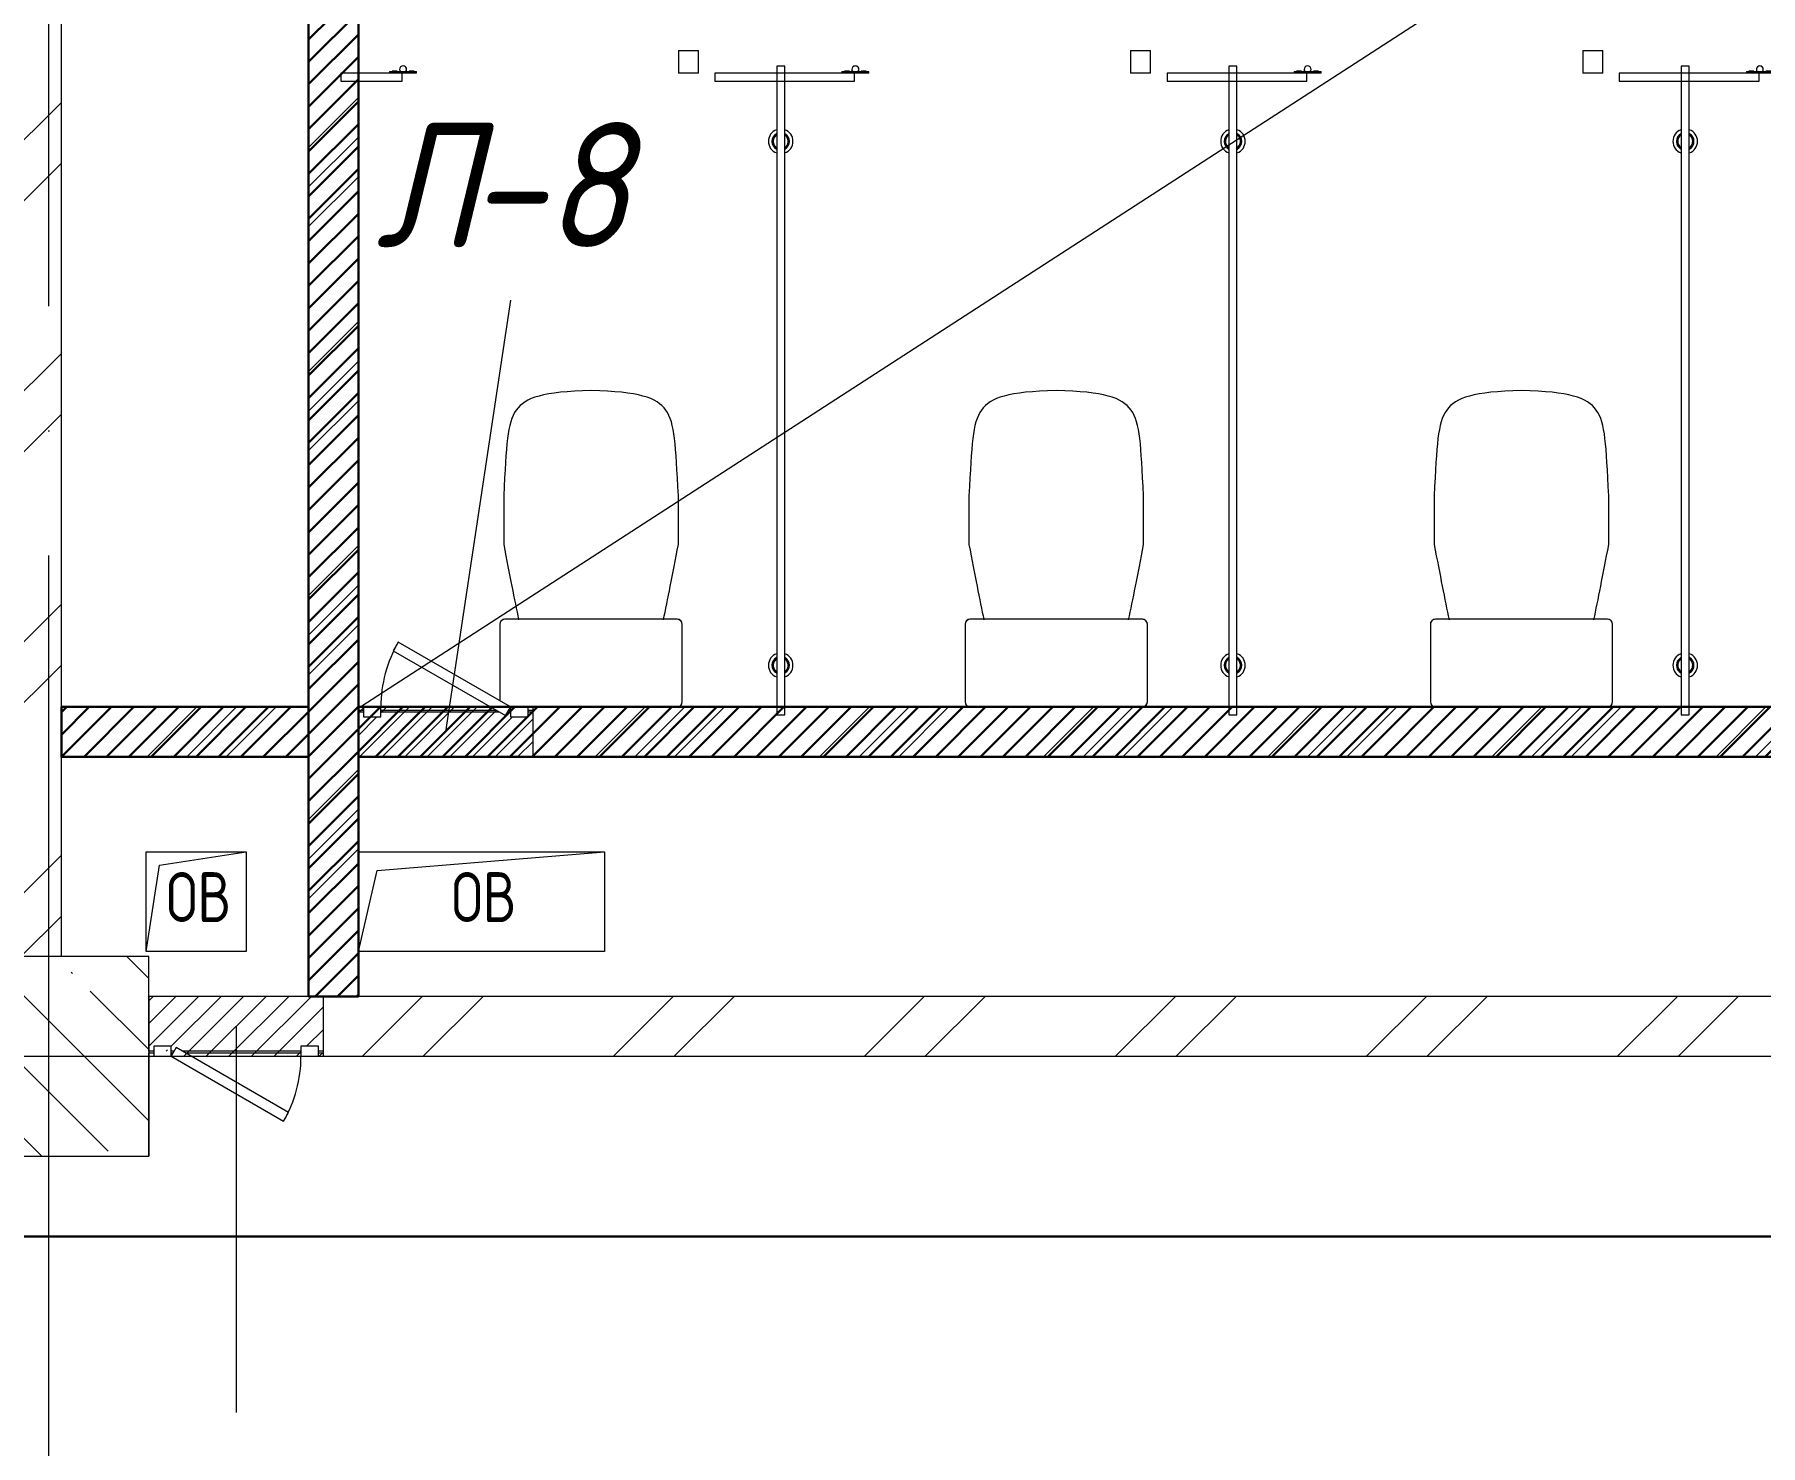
# Model space of a CAD drawing. Header units: millimetres. Extents: x -592259 to 288321, y -552984 to 293768.
# Drawn here: x 51333 to 54791, y -205346 to -202519 of the extents above; entities that cross this region are included whole.
import ezdxf

# ---------------------------------------------------------------- set-up
doc = ezdxf.new("R2010")
doc.units = ezdxf.units.MM
doc.linetypes.add('ADSK_Линия сетки', pattern=[2500, 2000, -250, 0, -250])
for name, color, linetype, lineweight in [('0.3) ПГП 5 вып', 4, 'Continuous', 30), ('2)Фархверки', 40, 'Continuous', 30), ('4) Штукатурка', 6, 'Continuous', 30), ('4.6) Швы', 6, 'Continuous', 30), ('A-DETL-____-OTLN', 250, 'Continuous', 5), ('A-DETL-GENF-OTLN', 250, 'Continuous', 5), ('A-DOOR-____-IDEN', 250, 'Continuous', 9), ('A-DOOR-____-MCUT', 250, 'Continuous', 5), ('A-DOOR-____-OTLN', 250, 'Continuous', 5), ('A-FLOR-____-OTLN', 250, 'Continuous', 9), ('A-GENM-____-MCUT', 250, 'Continuous', 25), ('A-GENM-____-OTLN', 250, 'Continuous', 9), ('A-GLAZ-____-OTLN', 250, 'Continuous', 5), ('A-WALL-____-MCUT', 250, 'Continuous', 13), ('A-WALL-____-PATT', 250, 'Continuous', 13), ('P-SANR-FIXT-OTLN', 250, 'Continuous', 9), ('S-COLS-____-MCUT', 250, 'Continuous', 25), ('S-COLS-____-OTLN', 250, 'Continuous', 9), ('S-GRID-____-OTLN', 250, 'Continuous', 9)]:
    doc.layers.add(name, color=color, linetype=linetype, lineweight=lineweight)
doc.styles.add('ISOCPEUR', font='isocpeur.ttf', dxfattribs={"width": 0.8, "height": 100})
doc.styles.add('ISOCPEUR_I', font='isocpeui.ttf', dxfattribs={"width": 0.9, "height": 12.5})
pattern_1 = [(45, (-3188.22, -259241.4), (-251.4472, 251.4472), []), (45, (-3188.22, -258860.4), (-251.4472, 251.4472), [])]
pattern_2 = [(45, (-3188.22, -259241.4), (-224.5064, 224.5064), []), (45, (-3108.85, -259241.4), (0, 449.0128), []), (45, (-3267.6, -259241.4), (0, 449.0128), [])]
pattern_3 = [(45, (125, 0), (-22.6274, 22.6274), [])]

# ---------------------------------------------------------------- blocks, each defined once
blk = doc.blocks.new('SND_Унитаз_Santek_HEO - Santek HEO_ 365х635х785_ выпуск-прямой_ PN4_5_ Х-резьба НР DN15_ К-гл_кон_ П DN100-25961145-АР1_Маркировочный план 3 этажа')
at = {"layer": 'P-SANR-FIXT-OTLN', "lineweight": 5}
for p, q in [((-175, 423.4), (-175, 325.6)), ((175, 325.6), (175, 423.4)), ((172.5, 175.8), (-172.5, 175.8)), ((-182.5, 165.8), (-182.5, 10)), ((182.5, 10), (182.5, 165.8))]:
    blk.add_line(p, q, dxfattribs=at)
for centre, start, end in [((-172.5, 165.8), 90, 180), ((-172.5, 165.8), 105, 180), ((172.5, 165.8), 0, 90), ((172.5, 165.8), 0, 75), ((-172.5, 10), 180, 270), ((-172.5, 10), 180, 270), ((172.5, 10), 270, 0), ((172.5, 10), 285, 0)]:
    blk.add_arc(centre, 10, start, end, dxfattribs=at)
for points, knots in [([(0, 634.5), (-96, 631.3), (-168.1, 609.5), (-169.2, 526.5), (-175, 423.4)], [-0.5440111, -0.5440111, -0.5440111, -0.5440111, -0.2757876, 0, 0, 0, 0]), ([(175, 423.4), (169.2, 526.5), (168.1, 609.5), (96, 631.3), (0, 634.5)], [-0.5440111, -0.5440111, -0.5440111, -0.5440111, -0.2682234, 0, 0, 0, 0])]:
    blk.add_open_spline(points, degree=3, knots=knots, dxfattribs=at)
for points in [[(-175, 325.6), (-163, 263.9), (-153.6, 214.5), (-145, 174.9)], [(145, 174.9), (153.6, 214.5), (163, 263.9), (175, 325.6)]]:
    blk.add_open_spline(points, degree=3, dxfattribs=at)
blk = doc.blocks.new('SND_Унитаз_Santek_HEO - Santek HEO_ 365х635х785_ выпуск-прямой_ PN4_5_ Х-резьба НР DN15_ К-гл_кон_ П DN100-V2-АР1_Маркировочный план 3 этажа')
at = {"layer": 'P-SANR-FIXT-OTLN', "lineweight": 5}
for p, q in [((-175, 423.4), (-175, 325.6)), ((175, 325.6), (175, 423.4)), ((172.5, 175.8), (-172.5, 175.8)), ((-182.5, 165.8), (-182.5, 12.4)), ((182.5, 10), (182.5, 165.8))]:
    blk.add_line(p, q, dxfattribs=at)
for centre, start, end in [((-172.5, 165.8), 90, 180), ((-172.5, 165.8), 105, 180), ((172.5, 165.8), 0, 90), ((172.5, 165.8), 0, 75), ((172.5, 10), 270, 0), ((172.5, 10), 285, 0)]:
    blk.add_arc(centre, 10, start, end, dxfattribs=at)
for points, knots in [([(0, 634.5), (-96, 631.3), (-168.1, 609.5), (-169.2, 526.5), (-175, 423.4)], [-0.5440111, -0.5440111, -0.5440111, -0.5440111, -0.2757876, 0, 0, 0, 0]), ([(175, 423.4), (169.2, 526.5), (168.1, 609.5), (96, 631.3), (0, 634.5)], [-0.5440111, -0.5440111, -0.5440111, -0.5440111, -0.2682234, 0, 0, 0, 0])]:
    blk.add_open_spline(points, degree=3, knots=knots, dxfattribs=at)
for points in [[(-175, 325.6), (-163, 263.9), (-153.6, 214.5), (-145, 174.9)], [(145, 174.9), (153.6, 214.5), (163, 263.9), (175, 325.6)]]:
    blk.add_open_spline(points, degree=3, dxfattribs=at)
blk = doc.blocks.new('_Wn_-As_OpeningMEP_floor__Rectangular - _Wn_-As_OpeningMEP_floor__Rectangular-33952633-АР1_Маркировочный план 3 этажа')
at = {"layer": 'A-DETL-GENF-OTLN', "lineweight": 5}
for p, q in [((-208.8, 112.4), (246.4, 150)), ((-246.3, -49.8), (-208.8, 112.4))]:
    blk.add_line(p, q, dxfattribs=at)
blk = doc.blocks.new('BSC_Колонна _Прямоугольная - 400x400-V66-АР1_Маркировочный план 3 этажа')
at = {"layer": 'S-COLS-____-OTLN', "lineweight": 5}
h = blk.add_hatch(dxfattribs=at)
h.set_pattern_fill('FP_40', color=256, style=0, pattern_type=2)
h.set_pattern_definition([(135, (-54549.98, -54675), (-142.5619, -142.5619), []), (135, (-54407.42, -54675), (-142.5619, -142.5619), [252.016, -50.403, 3.353, -47.05])])
h.paths.add_polyline_path([(200, -200), (200, 200), (-200, 200), (-199.9, -200), (195.1, -200)])
at = {"layer": 'S-COLS-____-MCUT', "lineweight": 5}
for p, q in [((200, 200), (-200, 200)), ((-200, 200), (-200, -200)), ((200, 120), (200, 200)), ((200, 10), (200, 120)), ((200, 0), (200, 7)), ((200, -200), (200, 0)), ((-200, -200), (200, -200))]:
    blk.add_line(p, q, dxfattribs=at)
blk = doc.blocks.new('_Wn_-As_OpeningMEP_floor__Rectangular - _Wn_-As_OpeningMEP_floor__Rectangular-32466840-АР1_Маркировочный план 3 этажа')
at = {"layer": 'A-DETL-GENF-OTLN', "lineweight": 5}
for p, q in [((-73.2, 123.2), (100, 150)), ((-100, -50), (-73.2, 123.2))]:
    blk.add_line(p, q, dxfattribs=at)
blk = doc.blocks.new('АР_Люк - ЛРС_ВК_350х400_наружный_NCS S 1000-N-42749090-АР1_Маркировочный план 3 этажа')
at = {"layer": 'A-DOOR-____-OTLN'}
h = blk.add_hatch(dxfattribs=at)
h.set_pattern_fill('FP_54', color=256, style=0, pattern_type=2)
h.set_pattern_definition(pattern_3)
h.paths.add_polyline_path([(-5, 50), (-5, 30), (-40, 30), (-40, 50), (-50, 50), (-50, -50), (300, -50), (300, 50), (290, 50), (290, 47.1), (275.5, 43), (290, 43), (290, 30), (255, 30), (255, 37.1), (265, 40), (255, 41), (255, 50), (250, 50), (249.2, 40), (245, 32.7), (215, 50), (19.8, 50)])
at = {"layer": 'A-DETL-GENF-OTLN', "lineweight": 5}
for p, q in [((300, 50), (-50, 50)), ((-50, 50), (-50, -50)), ((300, -50), (300, 50)), ((-50, -50), (300, -50))]:
    blk.add_line(p, q, dxfattribs=at)
at = {"layer": 'A-DOOR-____-MCUT', "lineweight": 5}
for p, q in [((29.8, 180), (19.8, 162.7)), ((255, 50), (29.8, 180)), ((19.8, 162.7), (245, 32.7)), ((-5, 50), (-40, 50)), ((-40, 50), (-40, 30)), ((-5, 30), (-5, 50)), ((245, 32.7), (255, 50)), ((290, 50), (255, 50)), ((255, 50), (255, 30)), ((290, 30), (290, 50)), ((-40, 30), (-5, 30)), ((255, 30), (290, 30))]:
    blk.add_line(p, q, dxfattribs=at)
blk.add_arc((255, 50), 260, 150, 180, dxfattribs=at)
at = {"layer": 'A-DOOR-____-OTLN'}
blk.add_line((255, 50), (29.8, 180), dxfattribs=at)
blk = doc.blocks.new('ASML_АР_Отделка Люка - ВО Отделка люков_Грунтовка 0_Шпатлевка 0_Окраска 0_0-42723977-АР1_Маркировочный план 3 этажа')
at = {"layer": 'A-GENM-____-MCUT', "lineweight": 5}
for p, q in [((-165, 3), (-175, 3)), ((-175, 3), (-175, 0)), ((102.1, 3), (-130, 3)), ((130, 3), (126, 3)), ((175, 3), (165, 3)), ((175, 0), (175, 3)), ((-175, 0), (-165, 0)), ((-130, 0), (107.3, 0)), ((124.2, 0), (130, 0)), ((165, 0), (175, 0))]:
    blk.add_line(p, q, dxfattribs=at)
blk = doc.blocks.new('АР_Люк - ЛРС_ВК_350х400_наружный_NCS S 1000-N-42749752-АР1_Маркировочный план 3 этажа')
at = {"layer": 'A-DOOR-____-OTLN'}
h = blk.add_hatch(dxfattribs=at)
h.set_pattern_fill('FP_54', color=256, style=0, pattern_type=2)
h.set_pattern_definition(pattern_3)
h.paths.add_polyline_path([(19.8, 60), (-5, 60), (-5, 40), (-40, 40), (-40, 60), (-50, 60), (-50, -60), (300, -60), (300, 60), (290, 60), (290, 56.6), (279.6, 53), (290, 53), (290, 40), (255, 40), (255, 44.6), (270.8, 50), (255, 50), (255, 60), (245, 42.7), (230.8, 50.9), (236.5, 60), (24.1, 60)])
at = {"layer": 'A-DETL-GENF-OTLN', "lineweight": 5}
for p, q in [((300, 60), (-50, 60)), ((-50, 60), (-50, -60)), ((300, -60), (300, 60)), ((-50, -60), (300, -60))]:
    blk.add_line(p, q, dxfattribs=at)
at = {"layer": 'A-DOOR-____-MCUT', "lineweight": 5}
for p, q in [((29.8, 190), (19.8, 172.7)), ((255, 60), (29.8, 190)), ((19.8, 172.7), (245, 42.7)), ((-5, 60), (-40, 60)), ((-40, 60), (-40, 40)), ((-40, 40), (-5, 40)), ((-5, 40), (-5, 60)), ((245, 42.7), (255, 60)), ((290, 60), (255, 60)), ((255, 60), (255, 40)), ((255, 40), (290, 40)), ((290, 40), (290, 60))]:
    blk.add_line(p, q, dxfattribs=at)
blk.add_arc((255, 60), 260, 150, 180, dxfattribs=at)
at = {"layer": 'A-DOOR-____-OTLN'}
blk.add_line((255, 60), (29.8, 190), dxfattribs=at)
blk = doc.blocks.new('131_Сантехническая перегородка - двери на все кабинки - СД-1-43140751-АР1_Маркировочный план 3 этажа')
at = {"layer": 'A-GENM-____-MCUT', "lineweight": 5}
for p, q in [((96, -21.6), (-27, -21.6)), ((-27, -21.6), (-27, -37.6)), ((96, -37.6), (96, -21.6)), ((1002, -21.6), (722, -21.6)), ((722, -21.6), (722, -37.6)), ((1002, -37.6), (1002, -21.6)), ((1908, -21.6), (1628, -21.6)), ((1628, -21.6), (1628, -37.6)), ((1908, -37.6), (1908, -21.6)), ((2814, -21.6), (2534, -21.6)), ((2534, -21.6), (2534, -37.6)), ((2814, -37.6), (2814, -21.6)), ((3720, -21.6), (3440, -21.6)), ((3440, -21.6), (3440, -37.6)), ((3720, -37.6), (3720, -21.6)), ((4497, -21.6), (4346, -21.6)), ((4346, -21.6), (4346, -37.6)), ((4497, -37.6), (4497, -21.6)), ((-27, -37.6), (96, -37.6)), ((722, -37.6), (1002, -37.6)), ((1628, -37.6), (1908, -37.6)), ((2534, -37.6), (2814, -37.6)), ((3440, -37.6), (3720, -37.6)), ((4346, -37.6), (4497, -37.6))]:
    blk.add_line(p, q, dxfattribs=at)
at = {"layer": 'A-GENM-____-OTLN', "lineweight": 5}
for p, q in [((649, 23.4), (649, -21.6)), ((649, 23.4), (689, 23.4)), ((689, -21.6), (689, 23.4)), ((1555, 23.4), (1555, -21.6)), ((1555, 23.4), (1595, 23.4)), ((1595, -21.6), (1595, 23.4)), ((2461, 23.4), (2461, -21.6)), ((2461, 23.4), (2501, 23.4)), ((2501, -21.6), (2501, 23.4)), ((3367, 23.4), (3367, -21.6)), ((3367, 23.4), (3407, 23.4)), ((3407, -21.6), (3407, 23.4)), ((4273, 23.4), (4273, -21.6)), ((4273, 23.4), (4313, 23.4)), ((4313, -21.6), (4313, 23.4)), ((70.5, -18.5), (124.5, -18.5)), ((70.5, -18.5), (70.5, -21.6)), ((75.5, -17.8), (75.5, -18.5)), ((75.5, -17.8), (75.5, -18.5)), ((85.5, -17.8), (75.5, -17.8)), ((75.5, -17.8), (85.5, -17.8)), ((85.5, -17.8), (75.5, -17.8)), ((75.5, -17.8), (85.5, -17.8)), ((85.5, -18.5), (85.5, -17.8)), ((85.5, -18.5), (85.5, -17.8)), ((124.5, -21.6), (96, -21.6)), ((109.5, -17.8), (109.5, -18.5)), ((109.5, -17.8), (109.5, -18.5)), ((119.5, -17.8), (109.5, -17.8)), ((109.5, -17.8), (119.5, -17.8)), ((119.5, -17.8), (109.5, -17.8)), ((109.5, -17.8), (119.5, -17.8)), ((119.5, -18.5), (119.5, -17.8)), ((119.5, -18.5), (119.5, -17.8)), ((124.5, -21.6), (124.5, -18.5)), ((689, -21.6), (649, -21.6)), ((976.5, -18.5), (1030.5, -18.5)), ((976.5, -18.5), (976.5, -21.6)), ((981.5, -17.8), (981.5, -18.5)), ((981.5, -17.8), (981.5, -18.5)), ((991.5, -17.8), (981.5, -17.8)), ((981.5, -17.8), (991.5, -17.8)), ((991.5, -17.8), (981.5, -17.8)), ((981.5, -17.8), (991.5, -17.8)), ((991.5, -18.5), (991.5, -17.8)), ((991.5, -18.5), (991.5, -17.8)), ((1030.5, -21.6), (1002, -21.6)), ((1015.5, -17.8), (1015.5, -18.5)), ((1015.5, -17.8), (1015.5, -18.5)), ((1025.5, -17.8), (1015.5, -17.8)), ((1015.5, -17.8), (1025.5, -17.8)), ((1025.5, -17.8), (1015.5, -17.8)), ((1015.5, -17.8), (1025.5, -17.8)), ((1025.5, -18.5), (1025.5, -17.8)), ((1025.5, -18.5), (1025.5, -17.8)), ((1030.5, -21.6), (1030.5, -18.5)), ((1595, -21.6), (1555, -21.6)), ((1882.5, -18.5), (1936.5, -18.5)), ((1882.5, -18.5), (1882.5, -21.6)), ((1887.5, -17.8), (1887.5, -18.5)), ((1887.5, -17.8), (1887.5, -18.5)), ((1897.5, -17.8), (1887.5, -17.8)), ((1887.5, -17.8), (1897.5, -17.8)), ((1897.5, -17.8), (1887.5, -17.8)), ((1887.5, -17.8), (1897.5, -17.8)), ((1897.5, -18.5), (1897.5, -17.8)), ((1897.5, -18.5), (1897.5, -17.8)), ((1936.5, -21.6), (1908, -21.6)), ((1921.5, -17.8), (1921.5, -18.5)), ((1921.5, -17.8), (1921.5, -18.5)), ((1931.5, -17.8), (1921.5, -17.8)), ((1921.5, -17.8), (1931.5, -17.8)), ((1931.5, -17.8), (1921.5, -17.8)), ((1921.5, -17.8), (1931.5, -17.8)), ((1931.5, -18.5), (1931.5, -17.8)), ((1931.5, -18.5), (1931.5, -17.8)), ((1936.5, -21.6), (1936.5, -18.5)), ((2501, -21.6), (2461, -21.6)), ((2788.5, -18.5), (2842.5, -18.5)), ((2788.5, -18.5), (2788.5, -21.6)), ((2793.5, -17.8), (2793.5, -18.5)), ((2793.5, -17.8), (2793.5, -18.5)), ((2803.5, -17.8), (2793.5, -17.8)), ((2793.5, -17.8), (2803.5, -17.8)), ((2803.5, -17.8), (2793.5, -17.8)), ((2793.5, -17.8), (2803.5, -17.8)), ((2803.5, -18.5), (2803.5, -17.8)), ((2803.5, -18.5), (2803.5, -17.8)), ((2842.5, -21.6), (2814, -21.6)), ((2827.5, -17.8), (2827.5, -18.5)), ((2827.5, -17.8), (2827.5, -18.5)), ((2837.5, -17.8), (2827.5, -17.8)), ((2827.5, -17.8), (2837.5, -17.8)), ((2837.5, -17.8), (2827.5, -17.8)), ((2827.5, -17.8), (2837.5, -17.8)), ((2837.5, -18.5), (2837.5, -17.8)), ((2837.5, -18.5), (2837.5, -17.8)), ((2842.5, -21.6), (2842.5, -18.5)), ((3407, -21.6), (3367, -21.6)), ((3694.5, -18.5), (3748.5, -18.5)), ((3694.5, -18.5), (3694.5, -21.6)), ((3699.5, -17.8), (3699.5, -18.5)), ((3699.5, -17.8), (3699.5, -18.5)), ((3709.5, -17.8), (3699.5, -17.8)), ((3699.5, -17.8), (3709.5, -17.8)), ((3709.5, -17.8), (3699.5, -17.8)), ((3699.5, -17.8), (3709.5, -17.8)), ((3709.5, -18.5), (3709.5, -17.8)), ((3709.5, -18.5), (3709.5, -17.8)), ((3748.5, -21.6), (3720, -21.6)), ((3733.5, -17.8), (3733.5, -18.5)), ((3733.5, -17.8), (3733.5, -18.5)), ((3743.5, -17.8), (3733.5, -17.8)), ((3733.5, -17.8), (3743.5, -17.8)), ((3743.5, -17.8), (3733.5, -17.8)), ((3733.5, -17.8), (3743.5, -17.8)), ((3743.5, -18.5), (3743.5, -17.8)), ((3743.5, -18.5), (3743.5, -17.8)), ((3748.5, -21.6), (3748.5, -18.5)), ((4313, -21.6), (4273, -21.6))]:
    blk.add_line(p, q, dxfattribs=at)
for centre, start, end in [((97.5, -14.3), 90, 180), ((97.5, -14.3), 90, 180), ((97.5, -14.3), 360, 180), ((97.5, -14.3), 180, 210), ((97.5, -14.3), 180, 210), ((97.5, -14.3), 180, 360), ((97.5, -14.3), 360, 75), ((97.5, -14.3), 360, 75), ((97.5, -14.3), 330, 360), ((97.5, -14.3), 330, 360), ((1003.5, -14.3), 360, 180), ((1003.5, -14.3), 135, 180), ((1003.5, -14.3), 135, 180), ((1003.5, -14.3), 180, 210), ((1003.5, -14.3), 180, 210), ((1003.5, -14.3), 180, 360), ((1003.5, -14.3), 360, 120), ((1003.5, -14.3), 360, 120), ((1003.5, -14.3), 330, 360), ((1003.5, -14.3), 330, 360), ((1909.5, -14.3), 360, 180), ((1909.5, -14.3), 360, 180), ((1909.5, -14.3), 360, 180), ((1909.5, -14.3), 180, 210), ((1909.5, -14.3), 180, 210), ((1909.5, -14.3), 180, 360), ((1909.5, -14.3), 330, 360), ((1909.5, -14.3), 330, 360), ((2815.5, -14.3), 360, 180), ((2815.5, -14.3), 135, 180), ((2815.5, -14.3), 135, 180), ((2815.5, -14.3), 180, 210), ((2815.5, -14.3), 180, 210), ((2815.5, -14.3), 180, 360), ((2815.5, -14.3), 360, 120), ((2815.5, -14.3), 360, 120), ((2815.5, -14.3), 330, 360), ((2815.5, -14.3), 330, 360), ((3721.5, -14.3), 360, 180), ((3721.5, -14.3), 135, 180), ((3721.5, -14.3), 135, 180), ((3721.5, -14.3), 180, 210), ((3721.5, -14.3), 180, 210), ((3721.5, -14.3), 180, 360), ((3721.5, -14.3), 360, 120), ((3721.5, -14.3), 360, 120), ((3721.5, -14.3), 330, 360), ((3721.5, -14.3), 330, 360)]:
    blk.add_arc(centre, 7, start, end, dxfattribs=at)
blk = doc.blocks.new('131_Сантехническая перегородка - СП-1 3 1300-43197772-АР1_Маркировочный план 3 этажа')
at = {"layer": 'A-GENM-____-MCUT', "lineweight": 5}
for p, q in [((1300, 8), (0, 8)), ((0, 8), (0, -8)), ((1300, -8), (1300, 8)), ((0, -8), (1300, -8))]:
    blk.add_line(p, q, dxfattribs=at)
at = {"layer": 'A-GENM-____-OTLN', "lineweight": 5, "flags": 128}
for points in [[(163.3, 8), (162.9, 8.5), (162.6, 9), (162.2, 9.5), (161.8, 9.9), (161.4, 10.4), (161, 10.8), (160.5, 11.2), (160.1, 11.6), (159.6, 12), (159.1, 12.3), (158.6, 12.7), (158.1, 13), (157.6, 13.3), (157.1, 13.6), (156.5, 13.8), (156, 14), (155.4, 14.3), (154.8, 14.4), (154.2, 14.6), (153.6, 14.7), (153.1, 14.9), (152.5, 14.9), (151.9, 15), (151.3, 15.1), (150.7, 15.1), (150.1, 15.1), (149.4, 15), (148.8, 15), (148.2, 14.9), (147.7, 14.8), (147.1, 14.7), (146.5, 14.5), (145.9, 14.4), (145.3, 14.2), (144.8, 13.9), (144.2, 13.7), (143.7, 13.4), (143.1, 13.2), (142.6, 12.9), (142.1, 12.5), (141.6, 12.2), (141.1, 11.8), (140.7, 11.4), (140.2, 11), (139.8, 10.6), (139.4, 10.2), (139, 9.7), (138.6, 9.3), (138.2, 8.8), (137.9, 8.3), (137.7, 8)], [(1213.3, 8), (1212.9, 8.5), (1212.6, 9), (1212.2, 9.5), (1211.8, 9.9), (1211.4, 10.4), (1211, 10.8), (1210.5, 11.2), (1210.1, 11.6), (1209.6, 12), (1209.1, 12.3), (1208.6, 12.7), (1208.1, 13), (1207.6, 13.3), (1207.1, 13.6), (1206.5, 13.8), (1206, 14), (1205.4, 14.3), (1204.8, 14.4), (1204.2, 14.6), (1203.6, 14.7), (1203.1, 14.9), (1202.5, 14.9), (1201.9, 15), (1201.3, 15.1), (1200.7, 15.1), (1200.1, 15.1), (1199.4, 15), (1198.8, 15), (1198.2, 14.9), (1197.7, 14.8), (1197.1, 14.7), (1196.5, 14.5), (1195.9, 14.4), (1195.3, 14.2), (1194.8, 13.9), (1194.2, 13.7), (1193.7, 13.4), (1193.1, 13.2), (1192.6, 12.9), (1192.1, 12.5), (1191.6, 12.2), (1191.1, 11.8), (1190.7, 11.4), (1190.2, 11), (1189.8, 10.6), (1189.4, 10.2), (1189, 9.7), (1188.6, 9.3), (1188.2, 8.8), (1187.9, 8.3), (1187.7, 8)], [(137.7, -8), (138, -8.5), (138.4, -9), (138.8, -9.5), (139.1, -9.9), (139.6, -10.4), (140, -10.8), (140.4, -11.2), (140.9, -11.6), (141.3, -12), (141.8, -12.3), (142.3, -12.7), (142.8, -13), (143.4, -13.3), (143.9, -13.6), (144.5, -13.8), (145, -14), (145.6, -14.3), (146.2, -14.4), (146.7, -14.6), (147.3, -14.7), (147.9, -14.9), (148.5, -14.9), (149.1, -15), (149.7, -15.1), (150.3, -15.1), (150.9, -15.1), (151.5, -15), (152.1, -15), (152.7, -14.9), (153.3, -14.8), (153.9, -14.7), (154.5, -14.5), (155.1, -14.4), (155.6, -14.2), (156.2, -13.9), (156.7, -13.7), (157.3, -13.4), (157.8, -13.2), (158.3, -12.9), (158.9, -12.5), (159.3, -12.2), (159.8, -11.8), (160.3, -11.4), (160.7, -11), (161.2, -10.6), (161.6, -10.2), (162, -9.7), (162.4, -9.3), (162.7, -8.8), (163.1, -8.3), (163.3, -8)], [(1187.7, -8), (1188, -8.5), (1188.4, -9), (1188.8, -9.5), (1189.1, -9.9), (1189.6, -10.4), (1190, -10.8), (1190.4, -11.2), (1190.9, -11.6), (1191.3, -12), (1191.8, -12.3), (1192.3, -12.7), (1192.8, -13), (1193.4, -13.3), (1193.9, -13.6), (1194.5, -13.8), (1195, -14), (1195.6, -14.3), (1196.2, -14.4), (1196.7, -14.6), (1197.3, -14.7), (1197.9, -14.9), (1198.5, -14.9), (1199.1, -15), (1199.7, -15.1), (1200.3, -15.1), (1200.9, -15.1), (1201.5, -15), (1202.1, -15), (1202.7, -14.9), (1203.3, -14.8), (1203.9, -14.7), (1204.5, -14.5), (1205.1, -14.4), (1205.6, -14.2), (1206.2, -13.9), (1206.7, -13.7), (1207.3, -13.4), (1207.8, -13.2), (1208.3, -12.9), (1208.9, -12.5), (1209.3, -12.2), (1209.8, -11.8), (1210.3, -11.4), (1210.7, -11), (1211.2, -10.6), (1211.6, -10.2), (1212, -9.7), (1212.4, -9.3), (1212.7, -8.8), (1213.1, -8.3), (1213.3, -8)]]:
    blk.add_lwpolyline(points, dxfattribs=at)
at = {"layer": 'A-GENM-____-OTLN', "lineweight": 5}
for centre, radius, start, end in [((150.5, 0), 24.6, 19.9113, 160.0887), ((150.5, 0), 17.6, 28.9731, 151.0269), ((150.5, 0), 15.1, 78.8699, 146.2189), ((150.5, 0), 15.1, 33.7811, 53.124), ((1200.5, 0), 24.6, 19.9113, 160.0887), ((1200.5, 0), 17.6, 28.9731, 151.0269), ((1200.5, 0), 15.1, 78.8699, 146.2189), ((1200.5, 0), 15.1, 33.7811, 53.124), ((150.5, 0), 24.6, 199.9113, 340.0887), ((150.5, 0), 17.6, 208.9731, 331.0269), ((150.5, 0), 15.1, 213.7811, 233.124), ((150.5, 0), 15.1, 258.8699, 326.2189), ((1200.5, 0), 24.6, 199.9113, 340.0887), ((1200.5, 0), 17.6, 208.9731, 331.0269), ((1200.5, 0), 15.1, 213.7811, 233.124), ((1200.5, 0), 15.1, 258.8699, 326.2189)]:
    blk.add_arc(centre, radius, start, end, dxfattribs=at)

msp = doc.modelspace()

# ---------------------------------------------------------------- hatches: boundary and pattern name
at = {"layer": '0.3) ПГП 5 вып'}
h = msp.add_hatch(dxfattribs=at)
h.set_pattern_fill('ANSI31', color=256, scale=10)
h.paths.add_polyline_path([(51881.8542, -204446.3886), (51981.8542, -204446.3886), (51981.8542, -200866.3892), (51881.8542, -200866.3892)])
h = msp.add_hatch(dxfattribs=at)
h.set_pattern_fill('ANSI31', color=256, scale=10)
h.paths.add_polyline_path([(51881.8542, -203866.3886), (51386.7763, -203866.3886), (51386.7763, -203966.3886), (51881.8542, -203966.3886)])
h = msp.add_hatch(dxfattribs=at)
h.set_pattern_fill('ANSI31', color=256, scale=10)
h.paths.add_polyline_path([(51981.8542, -203966.3886), (56486.7768, -203966.3886), (56486.7768, -203866.3886), (51981.8542, -203866.3886)])
at = {"layer": 'A-WALL-____-PATT', "lineweight": 15, "true_color": 0x000000}
h = msp.add_hatch(dxfattribs=at)
h.set_pattern_fill('FP_9', color=18, style=0, pattern_type=2)
h.set_pattern_definition(pattern_2)
h.paths.add_polyline_path([(51920.0594, -204446.3886), (51981.8542, -204446.3886), (51981.7763, -203966.3886), (51881.8542, -203966.3886), (51881.8542, -204446.3886), (51911.7768, -204446.3886)])
h.paths.add_polyline_path([(51981.8153, -203866.3886), (51981.8542, -203866.3886), (51981.8542, -200866.3892), (51881.8542, -200866.5676), (51881.8542, -201986.5938), (51881.8542, -201986.5965), (51881.8542, -203866.3886), (51981.7763, -203866.3886)])
h = msp.add_hatch(dxfattribs=at)
h.set_pattern_fill('FP_2', color=18, style=0, pattern_type=2)
h.set_pattern_definition(pattern_1)
h.paths.add_polyline_path([(51386.7763, -204366.3886), (51386.7763, -201066.388), (51266.7763, -201066.388), (51266.7763, -204366.3886)])
h = msp.add_hatch(dxfattribs=at)
h.set_pattern_fill('FP_9', color=18, style=0, pattern_type=2)
h.set_pattern_definition(pattern_2)
h.paths.add_polyline_path([(51386.7763, -203966.3886), (51981.7763, -203966.3886), (51981.7763, -203866.3886), (51386.7763, -203866.3886), (51386.7763, -203885.4997)])
h.paths.add_polyline_path([(55225.8002, -203966.3886), (56386.7768, -203966.3886), (56386.7768, -203866.3886), (52331.7763, -203866.3886), (52331.7763, -203966.3886), (54937.4405, -203966.3886)])
h = msp.add_hatch(dxfattribs=at)
h.set_pattern_fill('FP_2', color=18, style=0, pattern_type=2)
h.set_pattern_definition(pattern_1)
h.paths.add_polyline_path([(52918.9229, -204566.3886), (55661.7544, -204566.3886), (55661.7544, -204446.3886), (51911.7768, -204446.3886), (51911.7768, -204566.3886), (52626.6497, -204566.3886)])

# ---------------------------------------------------------------- linework, layer by layer
at = {"layer": '0.3) ПГП 5 вып'}
for points in [[(51881.8542, -204446.3886), (51981.8542, -204446.3886), (51981.8542, -200866.3892), (51881.8542, -200866.3892)], [(51881.8542, -203866.3886), (51386.7763, -203866.3886), (51386.7763, -203966.3886), (51881.8542, -203966.3886)], [(51981.8542, -203966.3886), (56486.7768, -203966.3886), (56486.7768, -203866.3886), (51981.8542, -203866.3886)]]:
    msp.add_lwpolyline(points, close=True, dxfattribs=at)
at = {"layer": '4) Штукатурка'}
msp.add_line((65776.1425, -204927.5226), (50060.3055, -204927.5226), dxfattribs=at)
at = {"layer": '4.6) Швы'}
msp.add_lwpolyline([(50864.5482, -204927.5226), (52108.3526, -204927.5226)], dxfattribs=at)
at = {"layer": 'A-DETL-____-OTLN', "color": 18, "lineweight": 9, "true_color": 0x000000}
msp.add_line((54773.8153, -202061.3886), (51986.7763, -203866.3886), dxfattribs=at)
at = {"layer": 'A-DOOR-____-IDEN', "color": 18, "true_color": 0x000000}
for p, q in [((52156.7763, -203916.3886), (52286.9046, -203051.3892)), ((51736.7768, -204506.3886), (51736.7768, -205280.0133))]:
    msp.add_line(p, q, dxfattribs=at)
at = {"layer": 'A-FLOR-____-OTLN', "color": 18, "lineweight": 5, "true_color": 0x000000}
for p, q in [((51556.8153, -204156.3886), (51756.8153, -204156.3886)), ((51556.8153, -204356.3886), (51556.8153, -204156.3886)), ((51756.8153, -204156.3886), (51756.8153, -204356.3886)), ((51981.8542, -204156.3892), (52474.5425, -204156.3892)), ((52474.5425, -204156.3892), (52474.5425, -204356.3892)), ((51756.8153, -204356.3886), (51556.8153, -204356.3886)), ((52474.5425, -204356.3892), (51981.8542, -204356.3892)), ((51561.8153, -204566.3886), (51561.8153, -204766.3892))]:
    msp.add_line(p, q, dxfattribs=at)
at = {"layer": 'A-WALL-____-MCUT', "color": 18, "lineweight": 15, "true_color": 0x000000}
for p, q in [((51881.8542, -200866.3892), (51881.8542, -203866.3886)), ((51981.8542, -203866.3886), (51981.8542, -200866.3892)), ((51386.7763, -204366.3886), (51386.7763, -201066.388)), ((51881.8542, -203866.3886), (51386.7763, -203866.3886)), ((51991.7763, -203866.3886), (51981.7763, -203866.3886)), ((52246.7763, -203866.3886), (52026.7763, -203866.3886)), ((56486.7768, -203866.3886), (52321.7763, -203866.3886)), ((51386.7763, -203966.3886), (51881.8542, -203966.3886)), ((51881.8542, -203966.3886), (51881.8542, -204446.3886)), ((51981.7763, -203966.3886), (56386.7768, -203966.3886)), ((51981.8542, -204446.3886), (51981.8542, -203966.3886)), ((55661.7544, -204446.3886), (51561.7768, -204446.3886)), ((51561.7768, -204566.3886), (51571.7768, -204566.3886)), ((51646.7768, -204566.3886), (51866.7768, -204566.3886)), ((51901.7768, -204566.3886), (55661.7544, -204566.3886))]:
    msp.add_line(p, q, dxfattribs=at)
at = {"layer": 'S-GRID-____-OTLN', "color": 18, "linetype": 'ADSK_Линия сетки', "true_color": 0x000000}
for p, q in [((51361.7763, -220563.733), (51361.7763, -199653.1503)), ((-6757.7749, -204566.3886), (70471.963, -204566.3886))]:
    msp.add_line(p, q, dxfattribs=at)

# ---------------------------------------------------------------- block references
at = {"layer": 'A-DOOR-____-OTLN', "color": 18, "true_color": 0x000000}
msp.add_blockref('АР_Люк - ЛРС_ВК_350х400_наружный_NCS S 1000-N-42749090-АР1_Маркировочный план 3 этажа', (52031.7763, -203916.3886), dxfattribs=at)
at = {"layer": 'A-DOOR-____-OTLN', "color": 18, "true_color": 0x000000, "rotation": 180}
msp.add_blockref('АР_Люк - ЛРС_ВК_350х400_наружный_NCS S 1000-N-42749752-АР1_Маркировочный план 3 этажа', (51861.7768, -204506.3886), dxfattribs=at)
at = {"layer": 'A-GENM-____-OTLN', "color": 18, "lineweight": 5, "true_color": 0x000000}
for name, p in [('131_Сантехническая перегородка - двери на все кабинки - СД-1-43140751-АР1_Маркировочный план 3 этажа', (51973.7768, -202574.3886)), ('ASML_АР_Отделка Люка - ВО Отделка люков_Грунтовка 0_Шпатлевка 0_Окраска 0_0-42723977-АР1_Маркировочный план 3 этажа', (52156.7763, -203876.3886))]:
    msp.add_blockref(name, p, dxfattribs=at)
for name, p, rotation in [('131_Сантехническая перегородка - СП-1 3 1300-43197772-АР1_Маркировочный план 3 этажа', (52827.7768, -202582.3886), 270.0000000000005), ('131_Сантехническая перегородка - СП-1 3 1300-43197772-АР1_Маркировочный план 3 этажа', (53733.7768, -202582.3886), 270.0000000000005), ('131_Сантехническая перегородка - СП-1 3 1300-43197772-АР1_Маркировочный план 3 этажа', (54639.7768, -202582.3886), 270.0000000000005), ('ASML_АР_Отделка Люка - ВО Отделка люков_Грунтовка 0_Шпатлевка 0_Окраска 0_0-42723977-АР1_Маркировочный план 3 этажа', (51736.7768, -204556.3886), 180)]:
    msp.add_blockref(name, p, dxfattribs=dict(at, rotation=rotation))
at = {"layer": 'A-GLAZ-____-OTLN', "color": 18, "true_color": 0x000000}
for name, p in [('_Wn_-As_OpeningMEP_floor__Rectangular - _Wn_-As_OpeningMEP_floor__Rectangular-32466840-АР1_Маркировочный план 3 этажа', (51656.8153, -204306.3886)), ('_Wn_-As_OpeningMEP_floor__Rectangular - _Wn_-As_OpeningMEP_floor__Rectangular-33952633-АР1_Маркировочный план 3 этажа', (52228.1789, -204306.3892))]:
    msp.add_blockref(name, p, dxfattribs=at)
at = {"layer": 'P-SANR-FIXT-OTLN', "color": 18, "lineweight": 5, "true_color": 0x000000}
for name, p in [('SND_Унитаз_Santek_HEO - Santek HEO_ 365х635х785_ выпуск-прямой_ PN4_5_ Х-резьба НР DN15_ К-гл_кон_ П DN100-V2-АР1_Маркировочный план 3 этажа', (52447.8114, -203866.3886)), ('SND_Унитаз_Santek_HEO - Santek HEO_ 365х635х785_ выпуск-прямой_ PN4_5_ Х-резьба НР DN15_ К-гл_кон_ П DN100-25961145-АР1_Маркировочный план 3 этажа', (53379.8037, -203866.3886)), ('SND_Унитаз_Santek_HEO - Santek HEO_ 365х635х785_ выпуск-прямой_ PN4_5_ Х-резьба НР DN15_ К-гл_кон_ П DN100-25961145-АР1_Маркировочный план 3 этажа', (54311.796, -203866.3886))]:
    msp.add_blockref(name, p, dxfattribs=at)
at = {"layer": 'S-COLS-____-OTLN', "color": 18, "lineweight": 5, "true_color": 0x000000}
msp.add_blockref('BSC_Колонна _Прямоугольная - 400x400-V66-АР1_Маркировочный план 3 этажа', (51361.7544, -204566.3886), dxfattribs=at)

# ---------------------------------------------------------------- texts
at = {"layer": '2)Фархверки', "char_height": 100, "width": 160.3375, "attachment_point": 1, "style": 'ISOCPEUR'}
for insert in [(51596.8363, -204197.4331), (52168.1999, -204197.4337)]:
    msp.add_mtext('ОВ', dxfattribs=dict(at, insert=insert))
at = {"layer": 'A-DOOR-____-IDEN', "color": 18, "true_color": 0x000000, "char_height": 250, "attachment_point": 1, "style": 'ISOCPEUR_I'}
for s, insert, width in [('\\fISOCPEUR|b0|i1|c204|p34|;\\W.9;Л', (52016.0762, -202695.035), 223.670812), ('-8', (52200.6231, -202695.035), 404.0505)]:
    msp.add_mtext(s, dxfattribs=dict(at, insert=insert, width=width))

doc.saveas('drawing.dxf')
